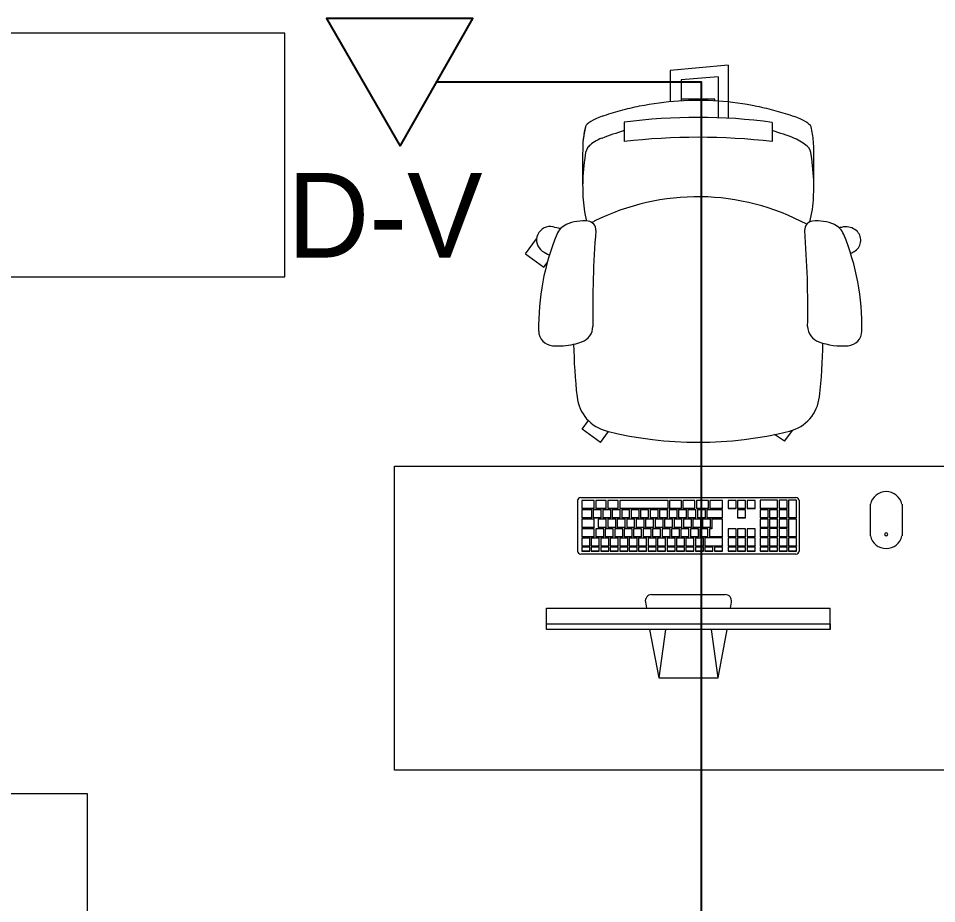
# Model space of a CAD drawing. Header units: millimetres. Extents: x -9358 to 257996, y -67499 to 9117.
# Drawn here: x 35675 to 37518, y -1995 to -218 of the extents above; entities that cross this region are included whole.
import ezdxf

# ---------------------------------------------------------------- set-up
doc = ezdxf.new("R2010")
doc.units = ezdxf.units.MM
doc.header["$LTSCALE"] = 1000
doc.layers.add('A-FRN', color=8, linetype='Continuous', lineweight=9)
doc.layers.add('A-GEN-MOD', color=8, linetype='Continuous', lineweight=9)
doc.layers.add('CCTV', color=4, linetype='Continuous')
doc.layers.add('DATANET', color=4, linetype='Continuous')

# ---------------------------------------------------------------- blocks, each defined once
blk = doc.blocks.new('D-V')
at = {"color": 3}
blk.add_lwpolyline([(1.2, 256.5), (146.9, 0), (-146.9, 0), (1.2, 256.5)], dxfattribs=at)
at = {"layer": 'CCTV', "color": 2}
blk.add_attdef('D-V', (-225.1, 246.5), '', height=170, dxfattribs=at)
blk = doc.blocks.new('Task chair 9554N35 - Task chair 9554N35-745676-01-Ground Floor Furniture Plan')
at = {"layer": 'A-FRN'}
for p, q in [((-172.9, 306.8), (-189.9, 284.3)), ((-172.9, 306.8), (-153.2, 293.1)), ((196.3, 309), (180.3, 287)), ((196.3, 309), (233.1, 282.3)), ((233.1, 282.3), (220.5, 265)), ((309.5, -42.5), (303.3, -51.1)), ((346.3, -69.3), (309.5, -42.5)), ((346.3, -69.3), (324.3, -99.6)), ((208.7, -134.6), (213.5, -132.2)), ((-148.6, -333.2), (-148.6, -294.8)), ((148.6, -333.5), (148.6, -294.8)), ((-59.9, -447.8), (-59.9, -341.6)), ((-40.1, -424.9), (-40.1, -342.5)), ((-33.2, -377), (-33.2, -380)), ((-33.2, -380), (34.3, -380)), ((34.3, -418.4), (34.3, -377)), ((56.2, -437.7), (56.2, -375.4)), ((-40.1, -424.9), (34.3, -418.4)), ((-59.9, -447.8), (56.2, -437.7))]:
    blk.add_line(p, q, dxfattribs=at)
for centre, radius, start, end in [((0, -450.7), 759.4, 76.0583, 103.9416), ((-163.7, 208.7), 80, 103.9416, 173.6414), ((163.7, 208.7), 80, 6.3586, 76.0583), ((875.8, 92.8), 1126, 173.6414, 179.1387), ((-875.8, 92.8), 1126, 0.9685, 6.3586), ((-298.4, 85.1), 30, 94.385, 178.8307), ((-289.7, -26.9), 142.3, 70.4284, 94.4069), ((281.6, -26.9), 142.3, 102.8407, 109.5716), ((281.6, -26.9), 142.3, 85.5931, 102.8407), ((290.2, 85.1), 30, 1.1693, 85.615), ((-253.5, 75.2), 34, 1.5783, 70.4284), ((245.3, 75.2), 34, 109.5716, 178.4217), ((157.4, 76.4), 485.9, 178.9013, 202.3772), ((1706.6, 39.8), 1926.5, 178.9201, 184.6505), ((-1714.8, 39.8), 1926.5, 355.3495, 1.0799), ((-165.6, 76.4), 485.9, 337.6228, 1.0987), ((-270.6, -142.7), 80.3, 115.9395, 123.4121), ((266.7, -140.7), 80.4, 54.9497, 66.5438), ((-301, -96.7), 25.2, 123.4121, 230.4202), ((297.3, -97.1), 27.1, 257.0503, 54.9497), ((-257.7, -94.4), 37, 202.4815, 245.4243), ((249.5, -94.4), 37, 294.5757, 337.5185), ((-296.1, -90.9), 32.8, 230.4202, 277.5798), ((-304.4, -28.7), 95.5, 277.5798, 283.1299), ((-239, -54.3), 81.3, 245.2067, 276.9285), ((-231.5, -117.1), 18, 277.2916, 2.3739), ((1.2, 277.4), 461.4, 241.6816, 296.7275), ((223.3, -117.1), 18, 177.6261, 262.7084), ((230.8, -54.3), 81.3, 263.0715, 294.7933), ((351.4, 138.5), 268.8, 253.8265, 257.0503), ((-5.9, -191.7), 225.5, 165.0105, 178.0847), ((5.9, -191.7), 225.5, 1.9153, 14.4821), ((1424.9, -239.6), 1657.1, 178.0847, 181.9153), ((-1424.9, -239.6), 1657.1, 358.0847, 1.9153), ((192.1, -200.6), 424.1, 181.2804, 189.1246), ((-192.1, -200.6), 424.1, 350.8754, 358.7196), ((-202, -267.3), 24.7, 181.265, 228.1434), ((202, -267.3), 24.7, 311.8566, 358.735), ((0, 988.3), 1291.7, 263.3947, 276.6053), ((18.2, 231.9), 573.4, 248.3703, 253.086), ((-18.2, 231.9), 573.4, 286.914, 291.6297), ((1, 773.4), 1116.7, 262.3012, 277.5932)]:
    blk.add_arc(centre, radius, start, end, dxfattribs=at)
for centre, major_axis, ratio, start_param, end_param in [((-178.1, -286.4), (-48, 16.7), 0.376203, 0.715963, 1.386418), ((178.1, -286.7), (48.1, 16.1), 0.383717, 4.900693, 5.6098), ((2833.6, -1083.6), (-3058.7, 867.3), 0.246692, 0.098786, 0.133654), ((-2833.6, -1083.6), (3058.7, 867.3), 0.246692, 6.149531, 6.184399), ((-2839.6, -1069.5), (3064.8, 850.5), 0.246639, 6.151983, 6.185843), ((-182.4, -335.9), (-44.1, 13.7), 0.260293, 0.190015, 1.407049), ((182.6, -337.1), (43.9, 14.1), 0.248418, 4.873403, 6.095378)]:
    blk.add_ellipse(centre, major_axis=major_axis, ratio=ratio, start_param=start_param, end_param=end_param, dxfattribs=at)
blk.add_open_spline([(193.1, -345.6), (180.8, -349.8), (155.9, -357.6), (104.9, -369.7), (39.6, -378.5), (-39.7, -378.4), (-105, -369.4), (-155.9, -357.1), (-180.8, -349.3), (-193.1, -344.9)], degree=3, knots=[0, 0, 0, 0, 0.1, 0.2, 0.4, 0.6, 0.8, 0.9, 1, 1, 1, 1], dxfattribs=at)
blk = doc.blocks.new('2_Seat_computer_desk_11571 - 2_Seat_computer_desk_11571-761431-01-Ground Floor Furniture Plan')
at = {"layer": 'A-FRN'}
for p, q in [((441, 166.2), (416, 166.2)), ((416, 166.2), (416, 150.3)), ((441, 150.3), (441, 166.2)), ((465, 166.2), (444, 166.2)), ((444, 166.2), (444, 150.3)), ((465, 150.3), (465, 166.2)), ((489, 166.2), (468, 166.2)), ((468, 166.2), (468, 150.3)), ((489, 150.3), (489, 166.2)), ((589, 166.2), (492, 166.2)), ((492, 166.2), (492, 150.3)), ((589, 150.3), (589, 166.2)), ((592, 166.2), (592, 150.3)), ((616, 166.2), (592, 166.2)), ((616, 150.3), (616, 166.2)), ((619, 166.2), (619, 150.3)), ((643, 166.2), (619, 166.2)), ((643, 150.3), (643, 166.2)), ((646, 166.2), (646, 150.3)), ((670, 166.2), (646, 166.2)), ((670, 150.3), (670, 166.2)), ((673, 166.2), (673, 150.3)), ((698, 166.2), (673, 166.2)), ((698, 150.3), (698, 166.2)), ((725.5, 166.2), (709.5, 166.2)), ((709.5, 166.2), (709.5, 150.3)), ((725.5, 150.3), (725.5, 166.2)), ((744.5, 166.2), (728.5, 166.2)), ((728.5, 166.2), (728.5, 150.3)), ((744.5, 150.3), (744.5, 166.2)), ((763.5, 166.2), (747.5, 166.2)), ((747.5, 166.2), (747.5, 150.3)), ((763.5, 150.3), (763.5, 166.2)), ((773.8, 166.5), (773.8, 150.3)), ((808.8, 166.5), (773.8, 166.5)), ((808.8, 150.3), (808.8, 166.5)), ((811.8, 166.5), (811.8, 150.3)), ((827.8, 166.5), (811.8, 166.5)), ((827.8, 150.3), (827.8, 166.5)), ((830.8, 166.5), (830.8, 131.4)), ((846.8, 166.5), (830.8, 166.5)), ((846.8, 131.4), (846.8, 166.5)), ((416, 150.3), (441, 150.3)), ((416, 150.3), (416, 150)), ((441, 150), (416, 150)), ((441, 150.3), (441, 150)), ((444, 150.3), (465, 150.3)), ((444, 150.3), (444, 150)), ((465, 150), (444, 150)), ((465, 150.3), (465, 150)), ((468, 150.3), (489, 150.3)), ((468, 150.3), (468, 150)), ((489, 150), (468, 150)), ((489, 150.3), (489, 150)), ((492, 150.3), (589, 150.3)), ((492, 150.3), (492, 150)), ((589, 150), (492, 150)), ((589, 150.3), (589, 150)), ((592, 150.3), (616, 150.3)), ((592, 150.3), (592, 150)), ((616, 150), (592, 150)), ((616, 150.3), (616, 150)), ((619, 150.3), (643, 150.3)), ((619, 150.3), (619, 150)), ((643, 150), (619, 150)), ((643, 150.3), (643, 150)), ((646, 150.3), (670, 150.3)), ((646, 150.3), (646, 150)), ((670, 150), (646, 150)), ((670, 150.3), (670, 150)), ((673, 150.3), (698, 150.3)), ((673, 150.3), (673, 150)), ((698, 150), (673, 150)), ((698, 150.3), (698, 150)), ((709.5, 150.3), (725.5, 150.3)), ((709.5, 150), (709.5, 150.3)), ((725.5, 150), (709.5, 150)), ((725.5, 150.3), (725.5, 150)), ((728.5, 150.3), (744.5, 150.3)), ((728.5, 150), (728.5, 150.3)), ((744.5, 150), (728.5, 150)), ((744.5, 150.3), (744.5, 150)), ((747.5, 150.3), (763.5, 150.3)), ((747.5, 150.3), (747.5, 150)), ((763.5, 150), (747.5, 150)), ((763.5, 150), (763.5, 150.3)), ((773.8, 150.3), (808.8, 150.3)), ((773.8, 150.3), (773.8, 150)), ((808.8, 150), (773.8, 150)), ((773.8, 147.6), (773.8, 131.4)), ((789.8, 147.6), (773.8, 147.6)), ((789.8, 131.4), (789.8, 147.6)), ((792.8, 147.6), (792.8, 131.4)), ((808.8, 147.6), (792.8, 147.6)), ((808.8, 150.3), (808.8, 150)), ((808.8, 131.4), (808.8, 147.6)), ((811.8, 150.3), (827.8, 150.3)), ((811.8, 150.3), (811.8, 150)), ((827.8, 150), (811.8, 150)), ((811.8, 147.6), (811.8, 131.4)), ((827.8, 147.6), (811.8, 147.6)), ((827.8, 150.3), (827.8, 150)), ((827.8, 131.4), (827.8, 147.6)), ((436, 147.3), (416, 147.3)), ((416, 147.3), (416, 131.4)), ((416, 131.4), (436, 131.4)), ((416, 131.4), (416, 131.1)), ((436, 131.1), (416, 131.1)), ((436, 131.4), (436, 147.3)), ((436, 131.4), (436, 131.1)), ((455, 147.3), (439, 147.3)), ((439, 147.3), (439, 131.4)), ((439, 131.4), (455, 131.4)), ((439, 131.4), (439, 131.1)), ((455, 131.1), (439, 131.1)), ((455, 131.4), (455, 147.3)), ((455, 131.4), (455, 131.1)), ((474, 147.3), (458, 147.3)), ((458, 147.3), (458, 131.4)), ((458, 131.4), (474, 131.4)), ((458, 131.4), (458, 131.1)), ((474, 131.1), (458, 131.1)), ((474, 131.4), (474, 147.3)), ((474, 131.4), (474, 131.1)), ((493, 147.3), (477, 147.3)), ((477, 147.3), (477, 131.4)), ((477, 131.4), (493, 131.4)), ((477, 131.4), (477, 131.1)), ((493, 131.1), (477, 131.1)), ((493, 131.4), (493, 147.3)), ((493, 131.4), (493, 131.1)), ((512, 147.3), (496, 147.3)), ((496, 147.3), (496, 131.4)), ((496, 131.4), (512, 131.4)), ((496, 131.4), (496, 131.1)), ((512, 131.1), (496, 131.1)), ((512, 131.4), (512, 147.3)), ((512, 131.4), (512, 131.1)), ((531, 147.3), (515, 147.3)), ((515, 147.3), (515, 131.4)), ((515, 131.4), (531, 131.4)), ((515, 131.4), (515, 131.1)), ((531, 131.1), (515, 131.1)), ((531, 131.4), (531, 147.3)), ((531, 131.4), (531, 131.1)), ((550, 147.3), (534, 147.3)), ((534, 147.3), (534, 131.4)), ((534, 131.4), (550, 131.4)), ((534, 131.4), (534, 131.1)), ((550, 131.1), (534, 131.1)), ((550, 131.4), (550, 147.3)), ((550, 131.4), (550, 131.1)), ((569, 147.3), (553, 147.3)), ((553, 147.3), (553, 131.4)), ((553, 131.4), (569, 131.4)), ((553, 131.4), (553, 131.1)), ((569, 131.1), (553, 131.1)), ((569, 131.4), (569, 147.3)), ((569, 131.4), (569, 131.1)), ((588, 147.3), (572, 147.3)), ((572, 147.3), (572, 131.4)), ((572, 131.4), (588, 131.4)), ((572, 131.4), (572, 131.1)), ((588, 131.1), (572, 131.1)), ((588, 131.4), (588, 147.3)), ((588, 131.4), (588, 131.1)), ((607, 147.3), (591, 147.3)), ((591, 147.3), (591, 131.4)), ((591, 131.4), (607, 131.4)), ((591, 131.4), (591, 131.1)), ((607, 131.1), (591, 131.1)), ((607, 131.4), (607, 147.3)), ((607, 131.4), (607, 131.1)), ((626, 147.3), (610, 147.3)), ((610, 147.3), (610, 131.4)), ((610, 131.4), (626, 131.4)), ((610, 131.4), (610, 131.1)), ((626, 131.1), (610, 131.1)), ((626, 131.4), (626, 147.3)), ((626, 131.4), (626, 131.1)), ((645, 147.3), (629, 147.3)), ((629, 147.3), (629, 131.4)), ((629, 131.4), (645, 131.4)), ((629, 131.4), (629, 131.1)), ((645, 131.1), (629, 131.1)), ((645, 131.4), (645, 147.3)), ((645, 131.4), (645, 131.1)), ((664, 147.3), (648, 147.3)), ((648, 147.3), (648, 131.4)), ((648, 131.4), (664, 131.4)), ((648, 131.4), (648, 131.1)), ((664, 131.1), (648, 131.1)), ((664, 131.4), (664, 147.3)), ((664, 131.4), (664, 131.1)), ((698, 147.3), (667, 147.3)), ((667, 147.3), (667, 131.4)), ((667, 131.4), (698, 131.4)), ((667, 131.4), (667, 131.1)), ((698, 131.1), (667, 131.1)), ((698, 131.4), (698, 147.3)), ((698, 131.4), (698, 131.1)), ((744.5, 147.3), (728.5, 147.3)), ((728.5, 147.3), (728.5, 131.4)), ((728.5, 131.4), (744.5, 131.4)), ((728.5, 131.1), (728.5, 131.4)), ((744.5, 131.1), (728.5, 131.1)), ((744.5, 131.4), (744.5, 147.3)), ((744.5, 131.4), (744.5, 131.1)), ((773.8, 131.4), (789.8, 131.4)), ((773.8, 131.4), (773.8, 131.1)), ((789.8, 131.1), (773.8, 131.1)), ((789.8, 131.4), (789.8, 131.1)), ((792.8, 131.4), (808.8, 131.4)), ((792.8, 131.4), (792.8, 131.1)), ((808.8, 131.1), (792.8, 131.1)), ((808.8, 131.4), (808.8, 131.1)), ((811.8, 131.4), (827.8, 131.4)), ((811.8, 131.4), (811.8, 131.1)), ((827.8, 131.1), (811.8, 131.1)), ((827.8, 131.4), (827.8, 131.1)), ((830.8, 131.4), (846.8, 131.4)), ((830.8, 131.4), (830.8, 131.1)), ((846.8, 131.1), (830.8, 131.1)), ((846.8, 131.4), (846.8, 131.1)), ((441, 128.4), (416, 128.4)), ((416, 128.4), (416, 112.5)), ((416, 112.5), (441, 112.5)), ((416, 112.5), (416, 112.2)), ((441, 112.2), (416, 112.2)), ((441, 112.5), (441, 128.4)), ((441, 112.5), (441, 112.2)), ((465, 128.4), (449, 128.4)), ((449, 128.4), (449, 112.5)), ((449, 112.5), (465, 112.5)), ((449, 112.5), (449, 112.2)), ((465, 112.2), (449, 112.2)), ((465, 112.5), (465, 128.4)), ((465, 112.5), (465, 112.2)), ((484, 128.4), (468, 128.4)), ((468, 128.4), (468, 112.5)), ((468, 112.5), (484, 112.5)), ((468, 112.5), (468, 112.2)), ((484, 112.2), (468, 112.2)), ((484, 112.5), (484, 128.4)), ((484, 112.5), (484, 112.2)), ((503, 128.4), (487, 128.4)), ((487, 128.4), (487, 112.5)), ((487, 112.5), (503, 112.5)), ((487, 112.5), (487, 112.2)), ((503, 112.2), (487, 112.2)), ((503, 112.5), (503, 128.4)), ((503, 112.5), (503, 112.2)), ((522, 128.4), (506, 128.4)), ((506, 128.4), (506, 112.5)), ((506, 112.5), (522, 112.5)), ((506, 112.5), (506, 112.2)), ((522, 112.2), (506, 112.2)), ((522, 112.5), (522, 128.4)), ((522, 112.5), (522, 112.2)), ((541, 128.4), (525, 128.4)), ((525, 128.4), (525, 112.5)), ((525, 112.5), (541, 112.5)), ((525, 112.5), (525, 112.2)), ((541, 112.2), (525, 112.2)), ((541, 112.5), (541, 128.4)), ((541, 112.5), (541, 112.2)), ((560, 128.4), (544, 128.4)), ((544, 128.4), (544, 112.5)), ((544, 112.5), (560, 112.5)), ((544, 112.5), (544, 112.2)), ((560, 112.2), (544, 112.2)), ((560, 112.5), (560, 128.4)), ((560, 112.5), (560, 112.2)), ((579, 128.4), (563, 128.4)), ((563, 128.4), (563, 112.5)), ((563, 112.5), (579, 112.5)), ((563, 112.5), (563, 112.2)), ((579, 112.2), (563, 112.2)), ((579, 112.5), (579, 128.4)), ((579, 112.5), (579, 112.2)), ((598, 128.4), (582, 128.4)), ((582, 128.4), (582, 112.5)), ((582, 112.5), (598, 112.5)), ((582, 112.5), (582, 112.2)), ((598, 112.2), (582, 112.2)), ((598, 112.5), (598, 128.4)), ((598, 112.5), (598, 112.2)), ((617, 128.4), (601, 128.4)), ((601, 128.4), (601, 112.5)), ((601, 112.5), (617, 112.5)), ((601, 112.5), (601, 112.2)), ((617, 112.2), (601, 112.2)), ((617, 112.5), (617, 128.4)), ((617, 112.5), (617, 112.2)), ((636, 128.4), (620, 128.4)), ((620, 128.4), (620, 112.5)), ((620, 112.5), (636, 112.5)), ((620, 112.5), (620, 112.2)), ((636, 112.2), (620, 112.2)), ((636, 112.5), (636, 128.4)), ((636, 112.5), (636, 112.2)), ((655, 128.4), (639, 128.4)), ((639, 128.4), (639, 112.5)), ((639, 112.5), (655, 112.5)), ((639, 112.5), (639, 112.2)), ((655, 112.2), (639, 112.2)), ((655, 112.5), (655, 128.4)), ((655, 112.5), (655, 112.2)), ((674, 128.4), (658, 128.4)), ((658, 128.4), (658, 112.5)), ((658, 112.5), (674, 112.5)), ((658, 112.5), (658, 112.2)), ((674, 112.2), (658, 112.2)), ((674, 112.5), (674, 128.4)), ((674, 112.5), (674, 112.2)), ((698, 128.4), (677, 128.4)), ((677, 128.4), (677, 109.5)), ((698, 93.5), (698, 128.4)), ((773.8, 128.7), (773.8, 112.5)), ((789.8, 128.7), (773.8, 128.7)), ((773.8, 112.5), (789.8, 112.5)), ((773.8, 112.5), (773.8, 112.2)), ((789.8, 112.2), (773.8, 112.2)), ((789.8, 112.5), (789.8, 128.7)), ((789.8, 112.5), (789.8, 112.2)), ((792.8, 128.7), (792.8, 112.5)), ((808.8, 128.7), (792.8, 128.7)), ((792.8, 112.5), (808.8, 112.5)), ((792.8, 112.5), (792.8, 112.2)), ((808.8, 112.2), (792.8, 112.2)), ((808.8, 112.5), (808.8, 128.7)), ((808.8, 112.5), (808.8, 112.2)), ((811.8, 128.7), (811.8, 112.5)), ((827.8, 128.7), (811.8, 128.7)), ((811.8, 112.5), (827.8, 112.5)), ((811.8, 112.5), (811.8, 112.2)), ((827.8, 112.2), (811.8, 112.2)), ((827.8, 112.5), (827.8, 128.7)), ((827.8, 112.5), (827.8, 112.2)), ((830.8, 128.7), (830.8, 93.5)), ((846.8, 128.7), (830.8, 128.7)), ((846.8, 93.5), (846.8, 128.7)), ((441, 109.5), (416, 109.5)), ((416, 109.5), (416, 93.5)), ((416, 93.5), (441, 93.5)), ((416, 93.5), (416, 93.3)), ((441, 93.3), (416, 93.3)), ((441, 93.5), (441, 109.5)), ((441, 93.5), (441, 93.3)), ((460, 109.5), (444, 109.5)), ((444, 109.5), (444, 93.5)), ((444, 93.5), (460, 93.5)), ((444, 93.5), (444, 93.3)), ((460, 93.3), (444, 93.3)), ((460, 93.5), (460, 109.5)), ((460, 93.5), (460, 93.3)), ((479, 109.5), (463, 109.5)), ((463, 109.5), (463, 93.5)), ((463, 93.5), (479, 93.5)), ((463, 93.5), (463, 93.3)), ((479, 93.3), (463, 93.3)), ((479, 93.5), (479, 109.5)), ((479, 93.5), (479, 93.3)), ((498, 109.5), (482, 109.5)), ((482, 109.5), (482, 93.5)), ((482, 93.5), (498, 93.5)), ((482, 93.5), (482, 93.3)), ((498, 93.3), (482, 93.3)), ((498, 93.5), (498, 109.5)), ((498, 93.5), (498, 93.3)), ((517, 109.5), (501, 109.5)), ((501, 109.5), (501, 93.5)), ((501, 93.5), (517, 93.5)), ((501, 93.5), (501, 93.3)), ((517, 93.3), (501, 93.3)), ((517, 93.5), (517, 109.5)), ((517, 93.5), (517, 93.3)), ((536, 109.5), (520, 109.5)), ((520, 109.5), (520, 93.5)), ((520, 93.5), (536, 93.5)), ((520, 93.5), (520, 93.3)), ((536, 93.3), (520, 93.3)), ((536, 93.5), (536, 109.5)), ((536, 93.5), (536, 93.3)), ((555, 109.5), (539, 109.5)), ((539, 109.5), (539, 93.5)), ((539, 93.5), (555, 93.5)), ((539, 93.5), (539, 93.3)), ((555, 93.3), (539, 93.3)), ((555, 93.5), (555, 109.5)), ((555, 93.5), (555, 93.3)), ((574, 109.5), (558, 109.5)), ((558, 109.5), (558, 93.5)), ((558, 93.5), (574, 93.5)), ((558, 93.5), (558, 93.3)), ((574, 93.3), (558, 93.3)), ((574, 93.5), (574, 109.5)), ((574, 93.5), (574, 93.3)), ((593, 109.5), (577, 109.5)), ((577, 109.5), (577, 93.5)), ((577, 93.5), (593, 93.5)), ((577, 93.5), (577, 93.3)), ((593, 93.3), (577, 93.3)), ((593, 93.5), (593, 109.5)), ((593, 93.5), (593, 93.3)), ((612, 109.5), (596, 109.5)), ((596, 109.5), (596, 93.5)), ((596, 93.5), (612, 93.5)), ((596, 93.5), (596, 93.3)), ((612, 93.3), (596, 93.3)), ((612, 93.5), (612, 109.5)), ((612, 93.5), (612, 93.3)), ((631, 109.5), (615, 109.5)), ((615, 109.5), (615, 93.5)), ((615, 93.5), (631, 93.5)), ((615, 93.5), (615, 93.3)), ((631, 93.3), (615, 93.3)), ((631, 93.5), (631, 109.5)), ((631, 93.5), (631, 93.3)), ((650, 109.5), (634, 109.5)), ((634, 109.5), (634, 93.5)), ((634, 93.5), (650, 93.5)), ((634, 93.5), (634, 93.3)), ((650, 93.3), (634, 93.3)), ((650, 93.5), (650, 109.5)), ((650, 93.5), (650, 93.3)), ((669, 109.5), (653, 109.5)), ((653, 109.5), (653, 93.5)), ((653, 93.5), (669, 93.5)), ((653, 93.5), (653, 93.3)), ((669, 93.3), (653, 93.3)), ((669, 93.5), (669, 109.5)), ((669, 93.5), (669, 93.3)), ((672, 109.5), (672, 93.5)), ((677, 109.5), (672, 109.5)), ((672, 93.5), (698, 93.5)), ((672, 93.5), (672, 93.3)), ((698, 93.3), (672, 93.3)), ((698, 93.5), (698, 93.3)), ((725.5, 109.5), (709.5, 109.5)), ((709.5, 109.5), (709.5, 93.5)), ((709.5, 93.5), (725.5, 93.5)), ((709.5, 93.3), (709.5, 93.5)), ((725.5, 93.3), (709.5, 93.3)), ((725.5, 93.5), (725.5, 109.5)), ((725.5, 93.5), (725.5, 93.3)), ((744.5, 109.5), (728.5, 109.5)), ((728.5, 109.5), (728.5, 93.5)), ((728.5, 93.5), (744.5, 93.5)), ((728.5, 93.3), (728.5, 93.5)), ((744.5, 93.3), (728.5, 93.3)), ((744.5, 93.5), (744.5, 109.5)), ((744.5, 93.5), (744.5, 93.3)), ((763.5, 109.5), (747.5, 109.5)), ((747.5, 109.5), (747.5, 93.5)), ((747.5, 93.5), (763.5, 93.5)), ((747.5, 93.5), (747.5, 93.3)), ((763.5, 93.3), (747.5, 93.3)), ((763.5, 93.5), (763.5, 109.5)), ((763.5, 93.3), (763.5, 93.5)), ((773.8, 109.8), (773.8, 93.5)), ((789.8, 109.8), (773.8, 109.8)), ((773.8, 93.5), (789.8, 93.5)), ((773.8, 93.5), (773.8, 93.3)), ((789.8, 93.3), (773.8, 93.3)), ((789.8, 93.5), (789.8, 109.8)), ((789.8, 93.5), (789.8, 93.3)), ((792.8, 109.8), (792.8, 93.5)), ((808.8, 109.8), (792.8, 109.8)), ((792.8, 93.5), (808.8, 93.5)), ((792.8, 93.5), (792.8, 93.3)), ((808.8, 93.3), (792.8, 93.3)), ((808.8, 93.5), (808.8, 109.8)), ((808.8, 93.5), (808.8, 93.3)), ((811.8, 109.8), (811.8, 93.5)), ((827.8, 109.8), (811.8, 109.8)), ((811.8, 93.5), (827.8, 93.5)), ((811.8, 93.5), (811.8, 93.3)), ((827.8, 93.3), (811.8, 93.3)), ((827.8, 93.5), (827.8, 109.8)), ((827.8, 93.5), (827.8, 93.3)), ((830.8, 93.5), (846.8, 93.5)), ((830.8, 93.5), (830.8, 93.3)), ((846.8, 93.3), (830.8, 93.3)), ((846.8, 93.5), (846.8, 93.3)), ((432, 90.8), (416, 90.8)), ((416, 90.8), (416, 74.9)), ((416, 74.9), (432, 74.9)), ((416, 74.9), (416, 74.6)), ((432, 74.6), (416, 74.6)), ((432, 74.9), (432, 90.8)), ((432, 74.9), (432, 74.6)), ((451, 90.8), (435, 90.8)), ((435, 90.8), (435, 74.9)), ((435, 74.9), (451, 74.9)), ((435, 74.9), (435, 74.6)), ((451, 74.6), (435, 74.6)), ((451, 74.9), (451, 90.8)), ((451, 74.9), (451, 74.6)), ((470, 90.8), (454, 90.8)), ((454, 90.8), (454, 74.9)), ((454, 74.9), (470, 74.9)), ((454, 74.9), (454, 74.6)), ((470, 74.6), (454, 74.6)), ((470, 74.9), (470, 90.8)), ((470, 74.9), (470, 74.6)), ((489, 90.8), (473, 90.8)), ((473, 90.8), (473, 74.9)), ((473, 74.9), (489, 74.9)), ((473, 74.9), (473, 74.6)), ((489, 74.6), (473, 74.6)), ((489, 74.9), (489, 90.8)), ((489, 74.9), (489, 74.6)), ((508, 90.8), (492, 90.8)), ((492, 90.8), (492, 74.9)), ((492, 74.9), (508, 74.9)), ((492, 74.9), (492, 74.6)), ((508, 74.6), (492, 74.6)), ((508, 74.9), (508, 90.8)), ((508, 74.9), (508, 74.6)), ((527, 90.8), (511, 90.8)), ((511, 90.8), (511, 74.9)), ((511, 74.9), (527, 74.9)), ((511, 74.9), (511, 74.6)), ((527, 74.6), (511, 74.6)), ((527, 74.9), (527, 90.8)), ((527, 74.9), (527, 74.6)), ((546, 90.8), (530, 90.8)), ((530, 90.8), (530, 74.9)), ((530, 74.9), (546, 74.9)), ((530, 74.9), (530, 74.6)), ((546, 74.6), (530, 74.6)), ((546, 74.9), (546, 90.8)), ((546, 74.9), (546, 74.6)), ((565, 90.8), (549, 90.8)), ((549, 90.8), (549, 74.9)), ((549, 74.9), (565, 74.9)), ((549, 74.9), (549, 74.6)), ((565, 74.6), (549, 74.6)), ((565, 74.9), (565, 90.8)), ((565, 74.9), (565, 74.6)), ((584, 90.8), (568, 90.8)), ((568, 90.8), (568, 74.9)), ((568, 74.9), (584, 74.9)), ((568, 74.9), (568, 74.6)), ((584, 74.6), (568, 74.6)), ((584, 74.9), (584, 90.8)), ((584, 74.9), (584, 74.6)), ((603, 90.8), (587, 90.8)), ((587, 90.8), (587, 74.9)), ((587, 74.9), (603, 74.9)), ((587, 74.9), (587, 74.6)), ((603, 74.6), (587, 74.6)), ((603, 74.9), (603, 90.8)), ((603, 74.9), (603, 74.6)), ((622, 90.8), (606, 90.8)), ((606, 90.8), (606, 74.9)), ((606, 74.9), (622, 74.9)), ((606, 74.9), (606, 74.6)), ((622, 74.6), (606, 74.6)), ((622, 74.9), (622, 90.8)), ((622, 74.9), (622, 74.6)), ((641, 90.8), (625, 90.8)), ((625, 90.8), (625, 74.9)), ((625, 74.9), (641, 74.9)), ((625, 74.9), (625, 74.6)), ((641, 74.6), (625, 74.6)), ((641, 74.9), (641, 90.8)), ((641, 74.9), (641, 74.6)), ((660, 90.8), (644, 90.8)), ((644, 90.8), (644, 74.9)), ((644, 74.9), (660, 74.9)), ((644, 74.9), (644, 74.6)), ((660, 74.6), (644, 74.6)), ((660, 74.9), (660, 90.8)), ((660, 74.9), (660, 74.6)), ((663, 91.1), (663, 74.9)), ((698, 91.1), (663, 91.1)), ((663, 74.9), (698, 74.9)), ((663, 74.9), (663, 74.6)), ((698, 74.6), (663, 74.6)), ((698, 74.9), (698, 91.1)), ((698, 74.9), (698, 74.6)), ((709.5, 91.1), (709.5, 74.9)), ((725.5, 91.1), (709.5, 91.1)), ((709.5, 74.9), (725.5, 74.9)), ((709.5, 74.9), (709.5, 74.6)), ((725.5, 74.6), (709.5, 74.6)), ((725.5, 74.9), (725.5, 91.1)), ((725.5, 74.9), (725.5, 74.6)), ((728.5, 91.1), (728.5, 74.9)), ((744.5, 91.1), (728.5, 91.1)), ((728.5, 74.9), (744.5, 74.9)), ((728.5, 74.9), (728.5, 74.6)), ((744.5, 74.6), (728.5, 74.6)), ((744.5, 74.9), (744.5, 91.1)), ((744.5, 74.9), (744.5, 74.6)), ((747.5, 91.1), (747.5, 74.9)), ((763.5, 91.1), (747.5, 91.1)), ((747.5, 74.9), (763.5, 74.9)), ((747.5, 74.9), (747.5, 74.6)), ((763.5, 74.6), (747.5, 74.6)), ((763.5, 74.9), (763.5, 91.1)), ((763.5, 74.9), (763.5, 74.6)), ((773.8, 91.1), (773.8, 74.9)), ((789.8, 91.1), (773.8, 91.1)), ((773.8, 74.9), (789.8, 74.9)), ((773.8, 74.9), (773.8, 74.6)), ((789.8, 74.6), (773.8, 74.6)), ((789.8, 74.9), (789.8, 91.1)), ((789.8, 74.9), (789.8, 74.6)), ((792.8, 91.1), (792.8, 74.9)), ((808.8, 91.1), (792.8, 91.1)), ((792.8, 74.9), (808.8, 74.9)), ((792.8, 74.9), (792.8, 74.6)), ((808.8, 74.6), (792.8, 74.6)), ((808.8, 74.9), (808.8, 91.1)), ((808.8, 74.9), (808.8, 74.6)), ((811.8, 91.1), (811.8, 74.9)), ((827.8, 91.1), (811.8, 91.1)), ((811.8, 74.9), (827.8, 74.9)), ((811.8, 74.9), (811.8, 74.6)), ((827.8, 74.6), (811.8, 74.6)), ((827.8, 74.9), (827.8, 91.1)), ((827.8, 74.9), (827.8, 74.6)), ((830.8, 91.1), (830.8, 74.9)), ((846.8, 91.1), (830.8, 91.1)), ((830.8, 74.9), (846.8, 74.9)), ((830.8, 74.9), (830.8, 74.6)), ((846.8, 74.6), (830.8, 74.6)), ((846.8, 74.9), (846.8, 91.1)), ((846.8, 74.9), (846.8, 74.6)), ((432, 72.6), (416, 72.6)), ((416, 72.6), (416, 64.6)), ((416, 64.6), (432, 64.6)), ((416, 64.6), (416, 64.4)), ((432, 64.4), (416, 64.4)), ((432, 64.6), (432, 72.6)), ((432, 64.6), (432, 64.4)), ((451, 72.6), (435, 72.6)), ((435, 72.6), (435, 64.6)), ((435, 64.6), (451, 64.6)), ((435, 64.6), (435, 64.4)), ((451, 64.4), (435, 64.4)), ((451, 64.6), (451, 72.6)), ((451, 64.6), (451, 64.4)), ((470, 72.6), (454, 72.6)), ((454, 72.6), (454, 64.6)), ((454, 64.6), (470, 64.6)), ((454, 64.6), (454, 64.4)), ((470, 64.4), (454, 64.4)), ((470, 64.6), (470, 72.6)), ((470, 64.6), (470, 64.4)), ((489, 72.6), (473, 72.6)), ((473, 72.6), (473, 64.6)), ((473, 64.6), (489, 64.6)), ((473, 64.6), (473, 64.4)), ((489, 64.4), (473, 64.4)), ((489, 64.6), (489, 72.6)), ((489, 64.6), (489, 64.4)), ((508, 72.6), (492, 72.6)), ((492, 72.6), (492, 64.6)), ((492, 64.6), (508, 64.6)), ((492, 64.6), (492, 64.4)), ((508, 64.4), (492, 64.4)), ((508, 64.6), (508, 72.6)), ((508, 64.6), (508, 64.4)), ((527, 72.6), (511, 72.6)), ((511, 72.6), (511, 64.6)), ((511, 64.6), (527, 64.6)), ((511, 64.6), (511, 64.4)), ((527, 64.4), (511, 64.4)), ((527, 64.6), (527, 72.6)), ((527, 64.6), (527, 64.4)), ((546, 72.6), (530, 72.6)), ((530, 72.6), (530, 64.6)), ((530, 64.6), (546, 64.6)), ((530, 64.6), (530, 64.4)), ((546, 64.4), (530, 64.4)), ((546, 64.6), (546, 72.6)), ((546, 64.6), (546, 64.4)), ((565, 72.6), (549, 72.6)), ((549, 72.6), (549, 64.6)), ((549, 64.6), (565, 64.6)), ((549, 64.6), (549, 64.4)), ((565, 64.4), (549, 64.4)), ((565, 64.6), (565, 72.6)), ((565, 64.6), (565, 64.4)), ((584, 72.6), (568, 72.6)), ((568, 72.6), (568, 64.6)), ((568, 64.6), (584, 64.6)), ((568, 64.6), (568, 64.4)), ((584, 64.4), (568, 64.4)), ((584, 64.6), (584, 72.6)), ((584, 64.6), (584, 64.4)), ((603, 72.6), (587, 72.6)), ((587, 72.6), (587, 64.6)), ((587, 64.6), (603, 64.6)), ((587, 64.6), (587, 64.4)), ((603, 64.4), (587, 64.4)), ((603, 64.6), (603, 72.6)), ((603, 64.6), (603, 64.4)), ((622, 72.6), (606, 72.6)), ((606, 72.6), (606, 64.6)), ((606, 64.6), (622, 64.6)), ((606, 64.6), (606, 64.4)), ((622, 64.4), (606, 64.4)), ((622, 64.6), (622, 72.6)), ((622, 64.6), (622, 64.4)), ((641, 72.6), (625, 72.6)), ((625, 72.6), (625, 64.6)), ((625, 64.6), (641, 64.6)), ((625, 64.6), (625, 64.4)), ((641, 64.4), (625, 64.4)), ((641, 64.6), (641, 72.6)), ((641, 64.6), (641, 64.4)), ((660, 72.6), (644, 72.6)), ((644, 72.6), (644, 64.6)), ((644, 64.6), (660, 64.6)), ((644, 64.6), (644, 64.4)), ((660, 64.4), (644, 64.4)), ((660, 64.6), (660, 72.6)), ((660, 64.6), (660, 64.4)), ((679, 72.6), (663, 72.6)), ((663, 72.6), (663, 64.6)), ((663, 64.6), (679, 64.6)), ((663, 64.6), (663, 64.4)), ((679, 64.4), (663, 64.4)), ((679, 64.6), (679, 72.6)), ((679, 64.6), (679, 64.4)), ((698, 72.6), (682, 72.6)), ((682, 72.6), (682, 64.6)), ((682, 64.6), (698, 64.6)), ((682, 64.6), (682, 64.4)), ((698, 64.4), (682, 64.4)), ((698, 64.6), (698, 72.6)), ((698, 64.6), (698, 64.4)), ((725.5, 72.6), (709.5, 72.6)), ((709.5, 72.6), (709.5, 64.6)), ((709.5, 64.6), (725.5, 64.6)), ((709.5, 64.6), (709.5, 64.4)), ((725.5, 64.4), (709.5, 64.4)), ((725.5, 64.6), (725.5, 72.6)), ((725.5, 64.6), (725.5, 64.4)), ((744.5, 72.6), (728.5, 72.6)), ((728.5, 72.6), (728.5, 64.6)), ((728.5, 64.6), (744.5, 64.6)), ((728.5, 64.6), (728.5, 64.4)), ((744.5, 64.4), (728.5, 64.4)), ((744.5, 64.6), (744.5, 72.6)), ((744.5, 64.6), (744.5, 64.4)), ((763.5, 72.6), (747.5, 72.6)), ((747.5, 72.6), (747.5, 64.6)), ((747.5, 64.6), (763.5, 64.6)), ((747.5, 64.6), (747.5, 64.4)), ((763.5, 64.4), (747.5, 64.4)), ((763.5, 64.6), (763.5, 72.6)), ((763.5, 64.6), (763.5, 64.4)), ((789.8, 72.6), (773.8, 72.6)), ((773.8, 72.6), (773.8, 64.6)), ((773.8, 64.6), (789.8, 64.6)), ((773.8, 64.6), (773.8, 64.4)), ((789.8, 64.4), (773.8, 64.4)), ((789.8, 64.6), (789.8, 72.6)), ((789.8, 64.6), (789.8, 64.4)), ((808.8, 72.6), (792.8, 72.6)), ((792.8, 72.6), (792.8, 64.6)), ((792.8, 64.6), (808.8, 64.6)), ((792.8, 64.6), (792.8, 64.4)), ((808.8, 64.4), (792.8, 64.4)), ((808.8, 64.6), (808.8, 72.6)), ((808.8, 64.6), (808.8, 64.4)), ((827.8, 72.6), (811.8, 72.6)), ((811.8, 72.6), (811.8, 64.6)), ((811.8, 64.6), (827.8, 64.6)), ((811.8, 64.6), (811.8, 64.4)), ((827.8, 64.4), (811.8, 64.4)), ((827.8, 64.6), (827.8, 72.6)), ((827.8, 64.6), (827.8, 64.4)), ((846.8, 72.6), (830.8, 72.6)), ((830.8, 72.6), (830.8, 64.6)), ((830.8, 64.6), (846.8, 64.6)), ((830.8, 64.6), (830.8, 64.4)), ((846.8, 64.4), (830.8, 64.4)), ((846.8, 64.6), (846.8, 72.6)), ((846.8, 64.6), (846.8, 64.4)), ((556.1, -22.7), (703.6, -22.7)), ((345.4, -92.9), (345.4, -49.7)), ((345.4, -49.7), (914.3, -49.7)), ((543.6, -37.6), (545.7, -49.7)), ((714, -49.7), (716.1, -37.6)), ((914.3, -92.9), (914.3, -49.7)), ((345.4, -92.9), (345.4, -81.2)), ((345.4, -81.2), (914.3, -81.2)), ((914.3, -81.2), (914.3, -92.9)), ((914.3, -92.9), (345.4, -92.9)), ((914.3, -92.9), (345.4, -92.9)), ((552, -92.9), (570.4, -189.7)), ((583.7, -92.9), (570.4, -189.7)), ((689.3, -189.7), (676, -92.9)), ((689.3, -189.7), (707.7, -92.9)), ((570.4, -189.7), (689.3, -189.7))]:
    blk.add_line(p, q, dxfattribs=at)
for centre, radius, start, end in [((1026.7, 98.2), 3.16, 0, 180), ((1026.7, 98.2), 3.16, 180, 360), ((556.1, -35.4), 12.7, 90, 190), ((703.6, -35.4), 12.7, 350, 90)]:
    blk.add_arc(centre, radius, start, end, dxfattribs=at)
at = {"layer": 'A-GEN-MOD'}
for p, q in [((407.7, 64.7), (407.7, 165.9)), ((414, 172.2), (845.6, 172.2)), ((852, 165.9), (852, 64.7)), ((995, 95), (995, 158.5)), ((1058.5, 158.5), (1058.5, 95)), ((845.6, 58.4), (414, 58.4))]:
    blk.add_line(p, q, dxfattribs=at)
for centre, radius, start, end in [((414, 165.9), 6.35, 90, 180), ((845.6, 165.9), 6.35, 0, 90), ((1026.7, 151.4), 32.5, 12.6804, 167.3196), ((1026.7, 102.2), 32.5, 192.6804, 347.3196), ((414, 64.7), 6.35, 180, 270), ((845.6, 64.7), 6.35, 270, 0)]:
    blk.add_arc(centre, radius, start, end, dxfattribs=at)
blk = doc.blocks.new('Haworth_Worksurface_Reside-Rectangular2 - 60_ x 30_ 2-793662-01-Ground Floor Furniture Plan')
at = {"layer": 'A-FRN'}
for p, q in [((-609.6, 304.8), (609.6, 304.8)), ((-609.6, -304.8), (-609.6, 304.8)), ((609.6, 304.8), (609.6, -304.8)), ((609.6, -304.8), (-609.6, -304.8))]:
    blk.add_line(p, q, dxfattribs=at)
blk = doc.blocks.new('Haworth_Worksurface_Reside-Rectangular2 - 60_ x 30_ 2-789986-01-Ground Floor Furniture Plan')
at = {"layer": 'A-FRN'}
for p, q in [((609.6, 304.8), (-609.6, 304.8)), ((-609.6, 304.8), (-609.6, -304.8)), ((609.6, -304.8), (609.6, 304.8)), ((-609.6, -304.8), (609.6, -304.8))]:
    blk.add_line(p, q, dxfattribs=at)
blk = doc.blocks.new('table60 - table-1742556-01-Ground Floor Furniture Plan')
at = {"layer": 'A-FRN'}
for p, q in [((9640.1, 942.4), (9640.1, -977.6)), ((10129.1, -977.6), (10129.1, 212.4)), ((9640.1, -977.6), (10129.1, -977.6))]:
    blk.add_line(p, q, dxfattribs=at)
blk = doc.blocks.new('G')
at = {"layer": 'A-FRN'}
for name, p, rotation in [('table60 - table-1742556-01-Ground Floor Furniture Plan', (35232.4, -10229.1), 89.99999999999982), ('Task chair 9554N35 - Task chair 9554N35-745676-01-Ground Floor Furniture Plan', (37039.2, -612), 180), ('Haworth_Worksurface_Reside-Rectangular2 - 60_ x 30_ 2-793662-01-Ground Floor Furniture Plan', (37039.2, -1273.7), 180), ('Haworth_Worksurface_Reside-Rectangular2 - 60_ x 30_ 2-789986-01-Ground Floor Furniture Plan', (35508.6, -2235.8), 89.9999999999602)]:
    blk.add_blockref(name, p, dxfattribs=dict(at, rotation=rotation))
blk.add_blockref('2_Seat_computer_desk_11571 - 2_Seat_computer_desk_11571-761431-01-Ground Floor Furniture Plan', (36389.6, -1203.7), dxfattribs=at)

msp = doc.modelspace()

# ---------------------------------------------------------------- block references
msp.add_blockref('G', (0, -148.1))

# ---------------------------------------------------------------- next in the draw order: linework, layer by layer
at = {"layer": 'DATANET', "color": 3}
msp.add_lwpolyline([(36513.5, -345.3), (37045, -345.3), (37045, -3476.9), (42590, -3476.9), (42590, -4938.1)], dxfattribs=at)

# ---------------------------------------------------------------- next in the draw order: block references
ref = msp.add_blockref('D-V', (36440, -218.1), dxfattribs=dict(at, xscale=-1, rotation=180))
ref.add_attrib('D-V', 'D-V', (36215, -698.1), dxfattribs={"layer": 'CCTV', "color": 3, "height": 170})

doc.saveas('drawing.dxf')
